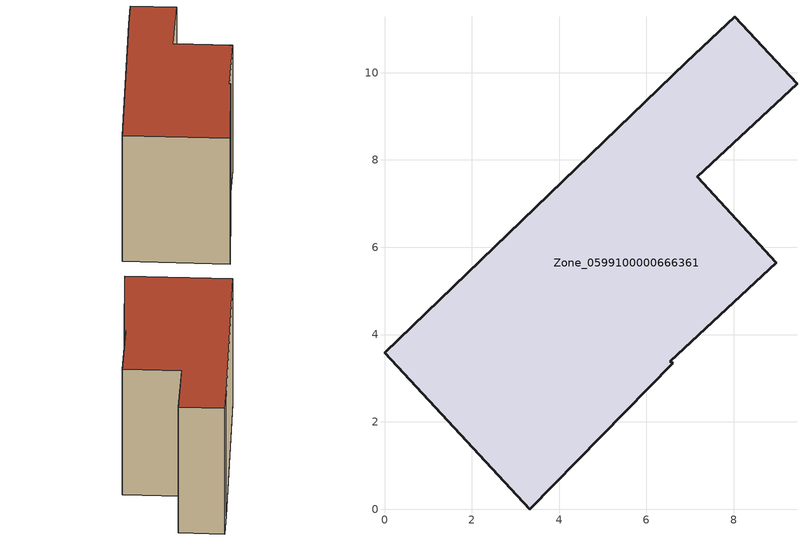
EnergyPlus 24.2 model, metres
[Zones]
Zone_0599100000666361
 floor ground (C_G): 8.02,11.28 9.45,9.75 7.16,7.61 8.97,5.64 6.55,3.39 6.6,3.34 3.33,0 0,3.58 6.91,10.24 z0
 wall outside (C_F): 9.45,9.75 8.02,11.28 6.91,10.24 0,3.58 3.33,0 6.6,3.34 6.55,3.39 8.97,5.64 7.16,7.61 9.45,9.75 z0:6.68
 roof outside (C_R): 7.16,7.61 9.45,9.75 8.02,11.28 6.91,10.24 0,3.58 3.33,0 6.6,3.34 6.55,3.39 8.97,5.64 z6.68
[BUILDING]
Pand.0599100000666361: North Axis=0; Terrain=City; Loads Convergence Tolerance Value=0.04; Temperature Convergence Tolerance Value=0.4; Solar Distribution=FullExterior; Maximum Number of Warmup Days=25; Minimum Number of Warmup Days=1
[Site:Location]
Rotterdam.The.Hague.AP_ZH_NLD Design_Conditions: Latitude=51.96; Longitude=4.45; Time Zone=1; Elevation=-4.5
[SITE:GROUNDTEMPERATURE:BUILDINGSURFACE]
18, 18, 18, 18, 18, 18, 18, 18, 18, 18, 18, 18
[MATERIAL] Thermal Absorptance=0.9; Solar Absorptance=0.7; Visible Absorptance=0.7
Name | Roughness | Thickness | Conductivity | Density | Specific Heat
G.TI.1946 | MediumSmooth | 0.15 | 1 | 540 | 1210
F.TI.1946 | Rough | 0.3 | 0.857143 | 1920 | 840
R.TI.1946 | MediumRough | 0.2 | 0.1 | 1500 | 1000
[CONSTRUCTION]
C_G: G.TI.1946
C_F: F.TI.1946
C_R: R.TI.1946
[ZONE]
Zone_0599100000666361: Type=1; Multiplier=1; Ceiling Height=Autocalculate; Volume=Autocalculate; Floor Area=autocalculate; Part of Total Floor Area=Yes
[ZONEINFILTRATION:DESIGNFLOWRATE]
Infil_Zone_0599100000666361: Zone or ZoneList or Space or SpaceList=Zone_0599100000666361; Schedule=AlwaysOn; Design Flow Rate Calculation Method=Flow/Area; Flow Rate per Floor Area=0.003; Constant Term Coefficient=1; Temperature Term Coefficient=0; Velocity Term Coefficient=0; Velocity Squared Term Coefficient=0
[HVACTEMPLATE:ZONE:IDEALLOADSAIRSYSTEM]
Zone_0599100000666361: Maximum Heating Supply Air Temperature=50; Minimum Cooling Supply Air Temperature=13; Maximum Heating Supply Air Humidity Ratio=0.0156; Minimum Cooling Supply Air Humidity Ratio=0.0077; Heating Limit=NoLimit; Cooling Limit=NoLimit; Dehumidification Control Type=ConstantSensibleHeatRatio; Cooling Sensible Heat Ratio=0.7; Dehumidification Setpoint=60; Humidification Control Type=None; Humidification Setpoint=30; Outdoor Air Method=None; Outdoor Air Flow Rate per Person=0.00944; Outdoor Air Flow Rate per Zone Floor Area=0; Outdoor Air Flow Rate per Zone=0; Demand Controlled Ventilation Type=None; Outdoor Air Economizer Type=NoEconomizer; Heat Recovery Type=None; Sensible Heat Recovery Effectiveness=0.7; Latent Heat Recovery Effectiveness=0.65
[ZONECONTROL:THERMOSTAT]
ThermostatControl_Zone_0599100000666361: Zone or ZoneList=Zone_0599100000666361; Control Type Schedule=DualSetpointControlType; Control 1=Thermostat_Zone_0599100000666361; Temperature Difference Between Cutout And Setpoint=0
[THERMOSTATSETPOINT:DUALSETPOINT]
Thermostat_Zone_0599100000666361: Heating Setpoint Temperature Schedule=HeatingSetpoint_Zone_0599100000666361; Cooling Setpoint Temperature Schedule=CoolingSetpoint_Zone_0599100000666361
[SCHEDULE:COMPACT]
HeatingSetpoint_Zone_0599100000666361: Through: 12/31, For: AllDays, Until: 24:00, 21
CoolingSetpoint_Zone_0599100000666361: Through: 12/31, For: AllDays, Until: 24:00, 24
DualSetpointControlType: Through: 12/31, For: AllDays, Until: 24:00, 4
AlwaysOn: Through: 12/31, For: AllDays, Until: 24:00, 1
